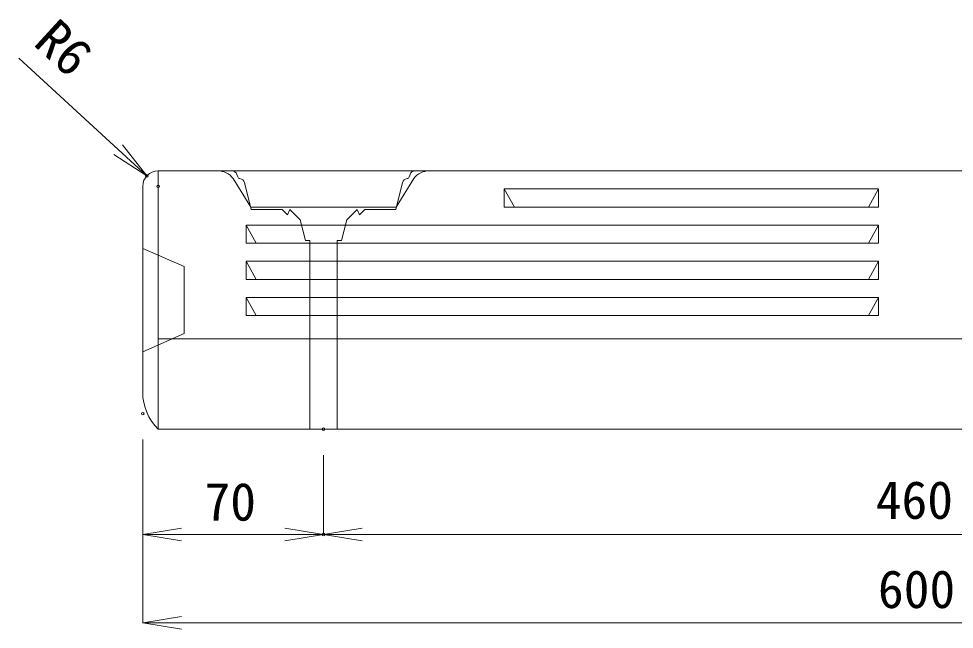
# Model space of a CAD drawing. Units: millimetres, scale not verified. Extents: x -1224 to 1080, y -808 to 808.
# Drawn here: x -220 to 142.3, y 88.9 to 325.2 of the extents above; entities that cross this region are included whole.
import ezdxf
from ezdxf.enums import TextEntityAlignment as Align

# ---------------------------------------------------------------- set-up
doc = ezdxf.new("R2010")
doc.units = ezdxf.units.MM
doc.header["$LTSCALE"] = 8
doc.layers.add('0-0', color=7, linetype='Continuous', lineweight=18)
doc.styles.add('ＭＳ ゴシック', font='')
doc.styles.get('ＭＳ ゴシック').set_extended_font_data('MS Gothic')

msp = doc.modelspace()

# ---------------------------------------------------------------- linework, layer by layer
at = {"layer": '0-0'}
for p, q in [((-181.45, 274.537), (-220.006, 309.924)), ((-170.399, 264.395), (-181.45, 274.537)), ((-165.978, 266.338), (422.022, 266.338)), ((-165.978, 266.338), (-165.978, 166.338)), ((-135.523, 264.97), (-135.202, 264.008)), ((-68.434, 264.97), (-68.755, 264.008)), ((-130.112, 252.338), (-136.978, 263.338)), ((-71.357, 261.823), (-73.978, 251.338)), ((-73.845, 252.338), (-66.978, 263.338)), ((-171.978, 260.338), (-171.978, 180.621)), ((-166.068, 260.338), (-165.888, 260.338)), ((-165.978, 260.248), (-165.978, 260.428)), ((-31.983, 259.338), (-31.983, 252.338)), ((-31.983, 259.338), (113.017, 259.338)), ((-31.983, 259.338), (-28.043, 252.338)), ((113.017, 259.338), (109.077, 252.338)), ((113.017, 259.338), (113.017, 252.338)), ((-73.845, 252.338), (-130.112, 252.338)), ((-122.978, 251.338), (-117.978, 251.338)), ((-117.978, 251.338), (-115.978, 249.338)), ((-115.978, 249.338), (-114.978, 251.338)), ((-110.978, 247.338), (-114.978, 251.338)), ((-92.978, 247.338), (-88.978, 251.338)), ((-87.978, 249.338), (-88.978, 251.338)), ((-85.978, 251.338), (-87.978, 249.338)), ((-73.978, 251.338), (-85.978, 251.338)), ((113.017, 252.338), (-31.983, 252.338)), ((-108.978, 239.338), (-110.978, 247.338)), ((-94.978, 239.338), (-92.978, 247.338)), ((-131.983, 245.338), (-131.983, 238.338)), ((-131.983, 245.338), (113.017, 245.338)), ((-131.983, 245.338), (-128.043, 238.338)), ((113.017, 245.338), (109.077, 238.338)), ((113.017, 245.338), (113.017, 238.338)), ((-171.978, 236.338), (-155.978, 229.338)), ((113.017, 238.338), (-131.983, 238.338)), ((-155.978, 229.338), (-155.978, 203.338)), ((-131.983, 231.338), (-131.983, 224.338)), ((-131.983, 231.338), (113.017, 231.338)), ((-131.983, 231.338), (-128.043, 224.338)), ((113.017, 231.338), (109.077, 224.338)), ((113.017, 231.338), (113.017, 224.338)), ((113.017, 224.338), (-131.983, 224.338)), ((-131.983, 217.338), (-131.983, 210.338)), ((-131.983, 217.338), (113.017, 217.338)), ((-131.983, 217.338), (-128.043, 210.338)), ((113.017, 217.338), (109.077, 210.338)), ((113.017, 217.338), (113.017, 210.338)), ((113.017, 210.338), (-131.983, 210.338)), ((-155.978, 203.338), (-171.978, 196.338)), ((-165.978, 201.338), (422.022, 201.338)), ((-165.978, 166.338), (422.022, 166.338)), ((-171.978, 162.338), (-171.978, 125.405)), ((-171.978, 162.338), (-171.978, 91.206)), ((-101.978, 156.338), (-101.978, 125.405)), ((-101.978, 156.338), (-101.978, 125.405)), ((-171.978, 125.585), (-156.978, 125.585)), ((-156.978, 125.585), (-116.978, 125.585)), ((-101.978, 125.585), (-116.978, 125.585)), ((-101.978, 125.585), (-86.978, 125.585)), ((-86.978, 125.585), (343.022, 125.585)), ((-171.978, 91.386), (-156.978, 91.386)), ((-156.978, 91.386), (413.022, 91.386))]:
    msp.add_line(p, q, dxfattribs=at)
for points in [[(-179.759, 276.379), (-170.399, 264.395), (-183.14, 272.696)], [(-132.6, 261.823), (-129.978, 251.338), (-117.978, 251.338)], [(-107.228, 166.338), (-107.228, 239.338), (-108.978, 239.338)], [(-96.728, 166.338), (-96.728, 239.338), (-94.978, 239.338)], [(-156.978, 123.085), (-171.978, 125.585), (-156.978, 128.085)], [(-116.978, 128.085), (-101.978, 125.585), (-116.978, 123.085)], [(-86.978, 123.085), (-101.978, 125.585), (-86.978, 128.085)], [(-156.978, 88.886), (-171.978, 91.386), (-156.978, 93.886)]]:
    msp.add_lwpolyline(points, dxfattribs=at)
for centre in [(-170.399, 264.395), (-165.978, 260.338), (-171.978, 172.338), (-171.978, 172.338), (-101.978, 166.338), (-101.978, 166.338), (-101.978, 125.585)]:
    msp.add_circle(centre, 0.5, dxfattribs=at)
for centre, radius, start, end in [((-165.978, 260.338), 6, 90, 180), ((-142.927, 258.941), 7.396, 36.46849, 90.40141), ((-137.42, 264.338), 2, 18.43495, 90), ((-66.537, 264.338), 2, 90, 161.56505), ((-61.03, 258.941), 7.396, 89.5986, 143.53151), ((-134.253, 264.324), 1, 198.43495, 264.51232), ((-134.54, 261.338), 2, 14.03624, 84.51232), ((-69.417, 261.338), 2, 95.48768, 165.96376), ((-69.704, 264.324), 1, 275.48768, 341.56505), ((-151.978, 180.621), 20, 180, 225.573)]:
    msp.add_arc(centre, radius, start, end, dxfattribs=at)

# ---------------------------------------------------------------- texts
at = {"layer": '0-0', "color": 4, "style": 'ＭＳ ゴシック'}
msp.add_text('R6', height=14.66, rotation=317.454, dxfattribs=at).set_placement((-217.806, 312.122), align=Align.BOTTOM_LEFT)
for s, p in [('70', (-148.053, 126.547)), ('460', (111.898, 127.233)), ('600', (112.74, 92.713))]:
    msp.add_text(s, height=14.66, dxfattribs=at).set_placement(p, align=Align.BOTTOM_LEFT)

doc.saveas('drawing.dxf')
